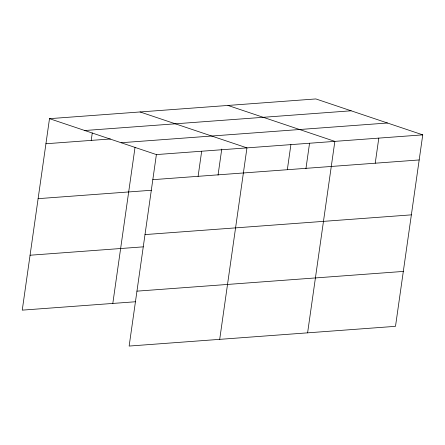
<?xml version="1.0" encoding="UTF-8"?>
<svg xmlns="http://www.w3.org/2000/svg" width="445" height="445" viewBox="0 0 445 445"><rect width="100%" height="100%" fill="white"/><g stroke="black" fill="none" stroke-linecap="round" stroke-linejoin="round"><path stroke-width="0.67" d="M422.75 134.863L156.39 154.582L129.139 346.06L395.499 326.335L422.75 134.863L315.861 98.94L49.501 118.665L22.25 310.137L135.475 301.755M91.214 140.398L92.271 132.938M112.813 303.434L135.03 147.34M198.103 176.32L201.674 151.233M218.039 175.152L221.755 149.069M219.702 339.357L246.953 147.879L140.064 111.956M287.331 169.712L290.902 144.625M305.938 168.638L309.553 143.245M307.601 332.849L334.851 141.371L227.962 105.448M375.23 163.204L378.801 138.117M84.773 130.518L351.133 110.794M45.93 143.752L110.421 138.974M121.118 142.728L387.478 123.009M152.819 179.674L419.179 159.95M38.114 198.659L151.339 190.276M145.009 234.582L411.364 214.857M30.065 255.23L143.29 246.847M136.954 291.152L403.315 271.428M49.501 118.665L156.39 154.582"/></g></svg>
